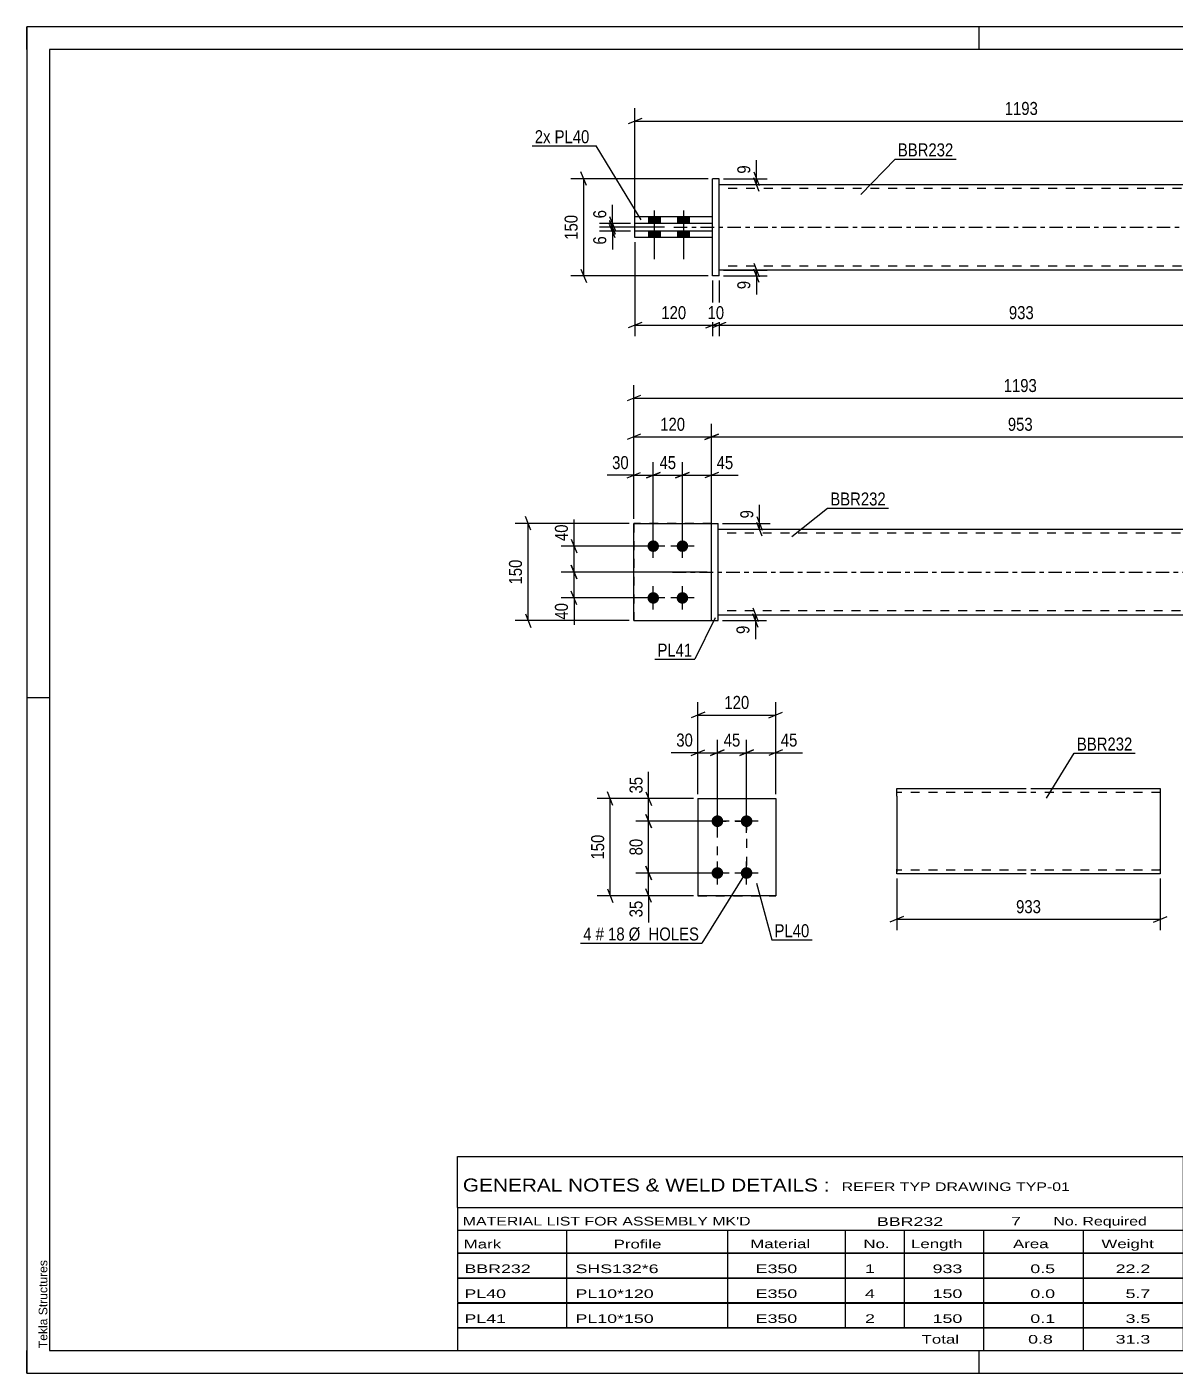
# Model space of a CAD drawing. Header units: millimetres. Extents: x 0 to 420, y 0 to 297.
# Drawn here: x 0 to 253.2, y 0 to 297 of the extents above; entities that cross this region are included whole.
import ezdxf

# ---------------------------------------------------------------- set-up
doc = ezdxf.new("R2010")
doc.units = ezdxf.units.MM
doc.linetypes.add('DXK_LINE_DOT2', pattern=[3.9198, 1.9599, -1.9599])
doc.linetypes.add('DXK_LINE_DOT3', pattern=[5.9187, 2.979, -0.9799, 0.9799, -0.9799])
doc.styles.add('Arial', font='ARIAL.TTF', dxfattribs={"height": 0.2})
doc.styles.add('Arial Narrow', font='ARIALN.TTF', dxfattribs={"height": 0.2})

# ---------------------------------------------------------------- blocks, each defined once
blk = doc.blocks.new('Unknown-581632558-1163')
at = {"color": 5, "linetype": 'Continuous'}
for p, q in [((420, 297), (0, 297)), ((0, 297), (0, 0)), ((0, 292), (0, 297)), ((210, 292), (210, 297)), ((415, 292), (5, 292)), ((5, 292), (5, 5)), ((5, 149), (0, 149)), ((0, 0), (0, 5)), ((5, 5), (415, 5)), ((210, 0), (210, 5)), ((0, 0), (420, 0))]:
    blk.add_line(p, q, dxfattribs=at)
at = {"color": 174, "linetype": 'Continuous', "style": 'Arial'}
blk.add_text('Tekla Structures', height=1.9102, rotation=90, dxfattribs=at).set_placement((4.5, 5.5))
blk = doc.blocks.new('Part-581632558-1810 - 1791')
at = {"color": 2, "linetype": 'Continuous'}
for p, q in [((152.43, 186.16), (285.77, 186.16)), ((152.43, 167.3), (285.77, 167.3))]:
    blk.add_line(p, q, dxfattribs=at)
at = {"color": 7, "linetype": 'DXK_LINE_DOT2'}
for p, q in [((152.43, 167.3), (152.43, 186.16)), ((285.77, 185.3), (152.43, 185.3)), ((285.77, 167.3), (285.77, 186.16)), ((285.77, 168.16), (152.43, 168.16))]:
    blk.add_line(p, q, dxfattribs=at)
at = {"color": 7, "linetype": 'DXK_LINE_DOT3'}
blk.add_line((142.43, 176.73), (295.77, 176.73), dxfattribs=at)
blk = doc.blocks.new('Bolt-581632558-1799 - 1791')
at = {"linetype": 'Continuous'}
for points in [[(138.15, 181.16, -1), (138.15, 183.73, -1)], [(144.58, 181.16, -1), (144.58, 183.73, -1)], [(138.15, 169.73, -1), (138.15, 172.3, -1)], [(144.58, 169.73, -1), (144.58, 172.3, -1)]]:
    blk.add_hatch(color=1, dxfattribs=at).paths.add_polyline_path(points)
at = {"color": 1, "linetype": 'Continuous'}
for p, q in [((138.15, 179.88), (138.15, 185.02)), ((144.58, 179.88), (144.58, 185.02)), ((140.72, 182.45), (135.58, 182.45)), ((147.15, 182.45), (142.01, 182.45)), ((138.15, 168.45), (138.15, 173.59)), ((144.58, 168.45), (144.58, 173.59)), ((140.72, 171.02), (135.58, 171.02)), ((147.15, 171.02), (142.01, 171.02))]:
    blk.add_line(p, q, dxfattribs=at)
blk = doc.blocks.new('Part-581632558-1820 - 1791')
at = {"color": 2, "linetype": 'Continuous'}
for p, q in [((151.01, 166.02), (151.01, 187.45)), ((151.01, 187.45), (152.43, 187.45)), ((152.43, 166.02), (152.43, 187.45)), ((151.01, 166.02), (152.43, 166.02))]:
    blk.add_line(p, q, dxfattribs=at)
blk = doc.blocks.new('Part-581632558-1825 - 1791')
at = {"color": 7, "linetype": 'DXK_LINE_DOT2'}
for p, q in [((151.01, 187.45), (133.86, 187.45)), ((133.86, 187.45), (133.86, 166.02)), ((151.01, 166.02), (151.01, 187.45)), ((133.86, 166.02), (151.01, 166.02))]:
    blk.add_line(p, q, dxfattribs=at)
blk = doc.blocks.new('Part-581632558-1830 - 1791')
at = {"color": 2, "linetype": 'Continuous'}
for p, q in [((133.86, 166.02), (133.86, 187.45)), ((133.86, 187.45), (151.01, 187.45)), ((133.86, 166.02), (151.01, 166.02))]:
    blk.add_line(p, q, dxfattribs=at)
at = {"color": 7, "linetype": 'DXK_LINE_DOT2'}
blk.add_line((151.01, 166.02), (151.01, 187.45), dxfattribs=at)
blk = doc.blocks.new('Part-581632558-2156 - 2128')
at = {"color": 2, "linetype": 'Continuous'}
for p, q in [((152.67, 262.22), (286.01, 262.22)), ((286.01, 243.36), (152.67, 243.36))]:
    blk.add_line(p, q, dxfattribs=at)
at = {"color": 7, "linetype": 'DXK_LINE_DOT2'}
for p, q in [((152.67, 243.36), (152.67, 262.22)), ((286.01, 261.36), (152.67, 261.36)), ((286.01, 262.22), (286.01, 243.36)), ((286.01, 244.22), (152.67, 244.22))]:
    blk.add_line(p, q, dxfattribs=at)
at = {"color": 7, "linetype": 'DXK_LINE_DOT3'}
blk.add_line((142.67, 252.79), (296.01, 252.79), dxfattribs=at)
blk = doc.blocks.new('Part-581632558-2140 - 2128')
at = {"color": 2, "linetype": 'Continuous'}
for p, q in [((152.67, 263.51), (151.24, 263.51)), ((151.24, 242.08), (151.24, 263.51)), ((152.67, 242.08), (152.67, 263.51)), ((152.67, 242.08), (151.24, 242.08))]:
    blk.add_line(p, q, dxfattribs=at)
blk = doc.blocks.new('Part-581632558-2150 - 2128')
at = {"color": 2, "linetype": 'Continuous'}
for p, q in [((151.24, 251.94), (134.1, 251.94)), ((134.1, 250.51), (134.1, 251.94)), ((151.24, 250.51), (134.1, 250.51)), ((151.24, 250.51), (151.24, 251.94))]:
    blk.add_line(p, q, dxfattribs=at)
blk = doc.blocks.new('Part-581632558-2145 - 2128')
at = {"color": 2, "linetype": 'Continuous'}
for p, q in [((151.24, 255.08), (134.1, 255.08)), ((134.1, 253.65), (134.1, 255.08)), ((151.24, 253.65), (134.1, 253.65)), ((151.24, 253.65), (151.24, 255.08))]:
    blk.add_line(p, q, dxfattribs=at)
blk = doc.blocks.new('Bolt-581632558-2158 - 2128')
at = {"linetype": 'Continuous'}
for points in [[(137.1, 253.65), (139.67, 253.65), (139.67, 255.08), (137.1, 255.08)], [(137.1, 253.65), (139.67, 253.65), (139.67, 255.08), (137.1, 255.08)], [(143.53, 253.65), (146.1, 253.65), (146.1, 255.08), (143.53, 255.08)], [(143.53, 253.65), (146.1, 253.65), (146.1, 255.08), (143.53, 255.08)], [(137.1, 250.51), (139.67, 250.51), (139.67, 251.94), (137.1, 251.94)], [(137.1, 250.51), (139.67, 250.51), (139.67, 251.94), (137.1, 251.94)], [(143.53, 250.51), (146.1, 250.51), (146.1, 251.94), (143.53, 251.94)], [(143.53, 250.51), (146.1, 250.51), (146.1, 251.94), (143.53, 251.94)]]:
    blk.add_hatch(color=1, dxfattribs=at).paths.add_polyline_path(points)
at = {"color": 1, "linetype": 'Continuous'}
for p, q in [((138.38, 256.51), (138.38, 245.79)), ((138.38, 256.51), (138.38, 245.79)), ((144.81, 256.51), (144.81, 245.79)), ((144.81, 256.51), (144.81, 245.79)), ((137.1, 255.08), (137.1, 253.65)), ((137.1, 255.08), (137.1, 253.65)), ((139.67, 255.08), (139.67, 253.65)), ((139.67, 255.08), (139.67, 253.65)), ((143.53, 255.08), (143.53, 253.65)), ((143.53, 255.08), (143.53, 253.65)), ((146.1, 255.08), (146.1, 253.65)), ((146.1, 255.08), (146.1, 253.65)), ((137.1, 251.94), (137.1, 250.51)), ((137.1, 251.94), (137.1, 250.51)), ((139.67, 251.94), (139.67, 250.51)), ((139.67, 251.94), (139.67, 250.51)), ((143.53, 251.94), (143.53, 250.51)), ((143.53, 251.94), (143.53, 250.51)), ((146.1, 251.94), (146.1, 250.51)), ((146.1, 251.94), (146.1, 250.51))]:
    blk.add_line(p, q, dxfattribs=at)
blk = doc.blocks.new('Bolt-581632558-1444 - 1410')
at = {"linetype": 'Continuous'}
for points in [[(152.3, 123.05), (152.57, 123.02), (152.82, 122.93), (153.06, 122.8), (153.26, 122.62), (153.41, 122.4), (153.52, 122.16), (153.58, 121.89), (153.58, 121.63), (153.52, 121.36), (153.41, 121.12), (153.26, 120.9), (153.06, 120.72), (152.82, 120.59), (152.57, 120.5), (152.3, 120.47), (152.03, 120.5), (151.78, 120.59), (151.54, 120.72), (151.35, 120.9), (151.19, 121.12), (151.08, 121.36), (151.02, 121.63), (151.02, 121.89), (151.08, 122.16), (151.19, 122.4), (151.35, 122.62), (151.54, 122.8), (151.78, 122.93), (152.03, 123.02)], [(158.73, 123.05), (159, 123.02), (159.25, 122.93), (159.48, 122.8), (159.68, 122.62), (159.84, 122.4), (159.95, 122.16), (160.01, 121.89), (160.01, 121.63), (159.95, 121.36), (159.84, 121.12), (159.68, 120.9), (159.48, 120.72), (159.25, 120.59), (159, 120.5), (158.73, 120.47), (158.46, 120.5), (158.21, 120.59), (157.97, 120.72), (157.77, 120.9), (157.62, 121.12), (157.51, 121.36), (157.45, 121.63), (157.45, 121.89), (157.51, 122.16), (157.62, 122.4), (157.77, 122.62), (157.97, 122.8), (158.21, 122.93), (158.46, 123.02)], [(152.3, 111.62), (152.57, 111.59), (152.82, 111.51), (153.06, 111.37), (153.26, 111.19), (153.41, 110.97), (153.52, 110.73), (153.58, 110.47), (153.58, 110.2), (153.52, 109.93), (153.41, 109.69), (153.26, 109.47), (153.06, 109.29), (152.82, 109.16), (152.57, 109.07), (152.3, 109.05), (152.03, 109.07), (151.78, 109.16), (151.54, 109.29), (151.35, 109.47), (151.19, 109.69), (151.08, 109.93), (151.02, 110.2), (151.02, 110.47), (151.08, 110.73), (151.19, 110.97), (151.35, 111.19), (151.54, 111.37), (151.78, 111.51), (152.03, 111.59)], [(158.73, 111.62), (159, 111.59), (159.25, 111.51), (159.48, 111.37), (159.68, 111.19), (159.84, 110.97), (159.95, 110.73), (160.01, 110.47), (160.01, 110.2), (159.95, 109.93), (159.84, 109.69), (159.68, 109.47), (159.48, 109.29), (159.25, 109.16), (159, 109.07), (158.73, 109.05), (158.46, 109.07), (158.21, 109.16), (157.97, 109.29), (157.77, 109.47), (157.62, 109.69), (157.51, 109.93), (157.45, 110.2), (157.45, 110.47), (157.51, 110.73), (157.62, 110.97), (157.77, 111.19), (157.97, 111.37), (158.21, 111.51), (158.46, 111.59)]]:
    blk.add_hatch(color=1, dxfattribs=at).paths.add_polyline_path(points)
at = {"color": 1, "linetype": 'Continuous'}
for p, q in [((152.3, 119.19), (152.3, 124.33)), ((158.73, 119.19), (158.73, 124.33)), ((154.87, 121.76), (149.73, 121.76)), ((161.3, 121.76), (156.16, 121.76)), ((152.3, 107.76), (152.3, 112.9)), ((158.73, 107.76), (158.73, 112.9)), ((154.87, 110.33), (149.73, 110.33)), ((161.3, 110.33), (156.16, 110.33))]:
    blk.add_line(p, q, dxfattribs=at)
blk = doc.blocks.new('Part-581632558-1459 - 1410')
at = {"color": 2, "linetype": 'Continuous'}
for p, q in [((148.01, 126.76), (165.16, 126.76)), ((148.01, 126.76), (148.01, 105.33)), ((165.16, 126.76), (165.16, 126.76)), ((165.16, 126.76), (165.16, 105.33)), ((165.16, 105.33), (148.01, 105.33)), ((148.01, 105.33), (148.01, 105.33))]:
    blk.add_line(p, q, dxfattribs=at)
at = {"color": 7, "linetype": 'DXK_LINE_DOT2'}
for p, q in [((148.01, 126.76), (165.16, 126.76)), ((165.16, 126.76), (165.16, 126.76)), ((148.01, 105.33), (165.16, 105.33))]:
    blk.add_line(p, q, dxfattribs=at)
blk = doc.blocks.new('Part-581632558-1273 - 1255')
at = {"color": 2, "linetype": 'Continuous'}
for p, q in [((191.85, 127.26), (191.85, 128.98)), ((191.85, 128.98), (220.42, 128.98)), ((221.42, 128.98), (249.99, 128.98)), ((249.99, 128.98), (249.99, 128.85)), ((249.99, 128.85), (249.99, 127.26)), ((191.85, 127.26), (191.85, 111.18)), ((249.99, 127.26), (249.99, 110.12)), ((191.85, 110.25), (191.85, 111.18)), ((191.85, 110.12), (191.85, 110.25)), ((220.42, 110.12), (191.85, 110.12)), ((249.99, 110.12), (221.42, 110.12))]:
    blk.add_line(p, q, dxfattribs=at)
at = {"color": 7, "linetype": 'DXK_LINE_DOT2'}
for p, q in [((220.42, 128.12), (191.85, 128.12)), ((249.99, 128.12), (221.42, 128.12)), ((249.99, 128.47), (249.99, 127.26)), ((191.85, 111.18), (191.85, 110.62)), ((191.85, 110.98), (191.85, 111.04)), ((220.42, 110.98), (191.85, 110.98)), ((249.99, 110.98), (221.42, 110.98)), ((249.99, 111.04), (249.99, 111.18)), ((249.99, 110.98), (249.99, 111.04)), ((249.99, 110.98), (249.99, 111.04))]:
    blk.add_line(p, q, dxfattribs=at)
blk = doc.blocks.new('Rectangle-581632558-1568 - 1410')
at = {"color": 1, "linetype": 'DXK_LINE_DOT2'}
blk.add_lwpolyline([(152.3, 121.76), (158.73, 121.76), (158.73, 110.33), (152.3, 110.33), (152.3, 121.76)], close=True, dxfattribs=at)
blk = doc.blocks.new('StraightDimension-581632558-1869 - 1791')
at = {"color": 7, "linetype": 'Continuous'}
for p, q in [((120.07, 178.23), (121.27, 175.23)), ((150.01, 176.73), (117.82, 176.73)), ((120.67, 171.02), (120.67, 176.73)), ((121.27, 169.52), (120.07, 172.52)), ((137.15, 171.02), (117.82, 171.02))]:
    blk.add_line(p, q, dxfattribs=at)
at = {"color": 0}
blk.add_wipeout([(119.92, 170.49), (115.72, 170.49), (115.72, 165.64), (119.92, 165.64)], dxfattribs=at)
at = {"color": 7, "linetype": 'Continuous'}
blk.add_line((120.67, 171.02), (120.67, 165.11), dxfattribs=at)
blk.add_line((120.67, 171.02), (120.67, 165.11), dxfattribs=at)
at = {"color": 3, "style": 'Arial Narrow'}
blk.add_text('40', height=2.863, rotation=90.0002, dxfattribs=at).set_placement((119.32, 166.24))
blk = doc.blocks.new('StraightDimension-581632558-2023 - 1791')
at = {"color": 7, "linetype": 'Continuous'}
for p, q in [((133.86, 188.45), (133.86, 217.95)), ((304.34, 188.45), (304.34, 217.95)), ((135.36, 215.7), (132.36, 214.5)), ((133.86, 215.1), (304.34, 215.1)), ((302.84, 214.5), (305.84, 215.7))]:
    blk.add_line(p, q, dxfattribs=at)
at = {"color": 0}
blk.add_wipeout([(223.36, 215.85), (223.36, 220.05), (214.85, 220.05), (214.85, 215.85)], dxfattribs=at)
at = {"color": 3, "style": 'Arial Narrow'}
blk.add_text('1193', height=2.863, dxfattribs=at).set_placement((215.45, 216.45))
blk = doc.blocks.new('StraightDimension-581632558-1937 - 1791')
at = {"color": 7, "linetype": 'Continuous'}
for p, q in [((133.86, 188.45), (133.86, 200.95)), ((138.15, 183.45), (138.15, 200.95)), ((132.36, 197.5), (135.36, 198.7)), ((133.86, 198.1), (138.15, 198.1)), ((139.65, 198.7), (136.65, 197.5))]:
    blk.add_line(p, q, dxfattribs=at)
at = {"color": 0}
blk.add_wipeout([(133.34, 198.85), (133.34, 203.05), (128.48, 203.05), (128.48, 198.85)], dxfattribs=at)
at = {"color": 7, "linetype": 'Continuous'}
blk.add_line((133.86, 198.1), (127.96, 198.1), dxfattribs=at)
blk.add_line((133.86, 198.1), (127.96, 198.1), dxfattribs=at)
at = {"color": 3, "style": 'Arial Narrow'}
blk.add_text('30', height=2.863, dxfattribs=at).set_placement((129.08, 199.45))
blk = doc.blocks.new('StraightDimension-581632558-1988 - 1791')
at = {"color": 7, "linetype": 'Continuous'}
for p, q in [((133.86, 188.45), (133.86, 209.4)), ((151.01, 177.73), (151.01, 209.4)), ((135.36, 207.15), (132.36, 205.95)), ((133.86, 206.55), (151.01, 206.55)), ((149.51, 205.95), (152.51, 207.15))]:
    blk.add_line(p, q, dxfattribs=at)
at = {"color": 0}
blk.add_wipeout([(145.78, 207.3), (145.78, 211.5), (139.09, 211.5), (139.09, 207.3)], dxfattribs=at)
at = {"color": 3, "style": 'Arial Narrow'}
blk.add_text('120', height=2.863, dxfattribs=at).set_placement((139.69, 207.9))
blk = doc.blocks.new('StraightDimension-581632558-1924 - 1791')
at = {"color": 7, "linetype": 'Continuous'}
for p, q in [((138.15, 183.45), (138.15, 200.95)), ((144.58, 183.45), (144.58, 200.95)), ((136.65, 197.5), (139.65, 198.7)), ((138.15, 198.1), (144.58, 198.1)), ((146.08, 198.7), (143.08, 197.5))]:
    blk.add_line(p, q, dxfattribs=at)
at = {"color": 0}
blk.add_wipeout([(143.79, 198.85), (143.79, 203.05), (138.93, 203.05), (138.93, 198.85)], dxfattribs=at)
at = {"color": 3, "style": 'Arial Narrow'}
blk.add_text('45', height=2.863, dxfattribs=at).set_placement((139.53, 199.45))
blk = doc.blocks.new('StraightDimension-581632558-1860 - 1791')
at = {"color": 7, "linetype": 'Continuous'}
for p, q in [((153.43, 167.3), (163.11, 167.3)), ((160.11, 168.8), (161.31, 165.8)), ((161.31, 164.52), (160.11, 167.52)), ((160.71, 166.02), (160.71, 167.3)), ((153.43, 166.02), (163.11, 166.02))]:
    blk.add_line(p, q, dxfattribs=at)
at = {"color": 0}
blk.add_wipeout([(159.96, 165.49), (155.76, 165.49), (155.76, 162.47), (159.96, 162.47)], dxfattribs=at)
at = {"color": 7, "linetype": 'Continuous'}
blk.add_line((160.71, 166.02), (160.71, 161.94), dxfattribs=at)
blk.add_line((160.71, 166.02), (160.71, 161.94), dxfattribs=at)
at = {"color": 3, "style": 'Arial Narrow'}
blk.add_text('9', height=2.86, rotation=90.0002, dxfattribs=at).set_placement((159.36, 163.07))
blk = doc.blocks.new('StraightDimension-581632558-1878 - 1791')
at = {"color": 7, "linetype": 'Continuous'}
for p, q in [((137.15, 182.45), (117.82, 182.45)), ((120.07, 183.95), (121.27, 180.95)), ((120.67, 176.73), (120.67, 182.45)), ((121.27, 175.23), (120.07, 178.23)), ((150.01, 176.73), (117.82, 176.73))]:
    blk.add_line(p, q, dxfattribs=at)
at = {"color": 0}
blk.add_wipeout([(119.92, 187.83), (115.72, 187.83), (115.72, 182.97), (119.92, 182.97)], dxfattribs=at)
at = {"color": 7, "linetype": 'Continuous'}
blk.add_line((120.67, 182.45), (120.67, 188.35), dxfattribs=at)
blk.add_line((120.67, 182.45), (120.67, 188.35), dxfattribs=at)
at = {"color": 3, "style": 'Arial Narrow'}
blk.add_text('40', height=2.863, rotation=90.0002, dxfattribs=at).set_placement((119.32, 183.57))
blk = doc.blocks.new('StraightDimension-581632558-1888 - 1791')
at = {"color": 7, "linetype": 'Continuous'}
for p, q in [((132.86, 187.45), (107.69, 187.45)), ((111.14, 185.95), (109.94, 188.95)), ((110.54, 166.02), (110.54, 187.45)), ((109.94, 167.52), (111.14, 164.52)), ((132.86, 166.02), (107.69, 166.02))]:
    blk.add_line(p, q, dxfattribs=at)
at = {"color": 0}
blk.add_wipeout([(109.79, 180.08), (105.59, 180.08), (105.59, 173.39), (109.79, 173.39)], dxfattribs=at)
at = {"color": 3, "style": 'Arial Narrow'}
blk.add_text('150', height=2.863, rotation=90.0002, dxfattribs=at).set_placement((109.19, 173.99))
blk = doc.blocks.new('StraightDimension-581632558-1908 - 1791')
at = {"color": 7, "linetype": 'Continuous'}
for p, q in [((144.58, 183.45), (144.58, 200.95)), ((151.01, 188.45), (151.01, 200.95)), ((143.08, 197.5), (146.08, 198.7)), ((144.58, 198.1), (151.01, 198.1)), ((152.51, 198.7), (149.51, 197.5))]:
    blk.add_line(p, q, dxfattribs=at)
at = {"color": 0}
blk.add_wipeout([(156.39, 198.85), (156.39, 203.05), (151.53, 203.05), (151.53, 198.85)], dxfattribs=at)
at = {"color": 7, "linetype": 'Continuous'}
blk.add_line((151.01, 198.1), (156.91, 198.1), dxfattribs=at)
blk.add_line((151.01, 198.1), (156.91, 198.1), dxfattribs=at)
at = {"color": 3, "style": 'Arial Narrow'}
blk.add_text('45', height=2.863, dxfattribs=at).set_placement((152.13, 199.45))
blk = doc.blocks.new('StraightDimension-581632558-1973 - 1791')
at = {"color": 7, "linetype": 'Continuous'}
for p, q in [((151.01, 177.73), (151.01, 209.4)), ((287.2, 188.45), (287.2, 209.4)), ((152.51, 207.15), (149.51, 205.95)), ((151.01, 206.55), (287.2, 206.55)), ((285.7, 205.95), (288.7, 207.15))]:
    blk.add_line(p, q, dxfattribs=at)
at = {"color": 0}
blk.add_wipeout([(222.45, 207.3), (222.45, 211.5), (215.76, 211.5), (215.76, 207.3)], dxfattribs=at)
at = {"color": 3, "style": 'Arial Narrow'}
blk.add_text('953', height=2.863, dxfattribs=at).set_placement((216.36, 207.9))
blk = doc.blocks.new('StraightDimension-581632558-2089 - 1791')
at = {"color": 7, "linetype": 'Continuous'}
for p, q in [((153.43, 187.45), (163.96, 187.45)), ((160.96, 188.95), (162.16, 185.95)), ((162.16, 184.66), (160.96, 187.66)), ((161.56, 186.16), (161.56, 187.45)), ((153.43, 186.16), (163.96, 186.16))]:
    blk.add_line(p, q, dxfattribs=at)
at = {"color": 0}
blk.add_wipeout([(160.81, 191), (156.61, 191), (156.61, 187.97), (160.81, 187.97)], dxfattribs=at)
at = {"color": 7, "linetype": 'Continuous'}
blk.add_line((161.56, 187.45), (161.56, 191.53), dxfattribs=at)
blk.add_line((161.56, 187.45), (161.56, 191.53), dxfattribs=at)
at = {"color": 3, "style": 'Arial Narrow'}
blk.add_text('9', height=2.86, rotation=90.0002, dxfattribs=at).set_placement((160.21, 188.57))
blk = doc.blocks.new('StraightDimension-581632558-2214 - 2128')
at = {"color": 7, "linetype": 'Continuous'}
for p, q in [((160.3, 265.01), (161.5, 262.01)), ((153.67, 263.51), (163.3, 263.51)), ((153.67, 262.22), (163.3, 262.22)), ((161.5, 260.72), (160.3, 263.72)), ((160.9, 262.22), (160.9, 263.51))]:
    blk.add_line(p, q, dxfattribs=at)
at = {"color": 0}
blk.add_wipeout([(160.15, 267.06), (155.95, 267.06), (155.95, 264.03), (160.15, 264.03)], dxfattribs=at)
at = {"color": 7, "linetype": 'Continuous'}
blk.add_line((160.9, 263.51), (160.9, 267.58), dxfattribs=at)
blk.add_line((160.9, 263.51), (160.9, 267.58), dxfattribs=at)
at = {"color": 3, "style": 'Arial Narrow'}
blk.add_text('9', height=2.86, rotation=90.0002, dxfattribs=at).set_placement((159.55, 264.63))
blk = doc.blocks.new('StraightDimension-581632558-2273 - 2128')
at = {"color": 7, "linetype": 'Continuous'}
for p, q in [((152.67, 241.08), (152.67, 228.78)), ((286.01, 241.08), (286.01, 228.78)), ((154.17, 231.78), (151.17, 230.58)), ((284.51, 230.58), (287.51, 231.78)), ((152.67, 231.18), (286.01, 231.18))]:
    blk.add_line(p, q, dxfattribs=at)
at = {"color": 0}
blk.add_wipeout([(222.68, 231.93), (222.68, 236.13), (216, 236.13), (216, 231.93)], dxfattribs=at)
at = {"color": 3, "style": 'Arial Narrow'}
blk.add_text('933', height=2.863, dxfattribs=at).set_placement((216.6, 232.53))
blk = doc.blocks.new('StraightDimension-581632558-2162 - 2128')
at = {"color": 7, "linetype": 'Continuous'}
for p, q in [((133.1, 253.65), (126.28, 253.65)), ((140.6, 252.79), (126.28, 252.79)), ((128.53, 255.15), (129.73, 252.15)), ((129.73, 251.29), (128.53, 254.29)), ((129.13, 252.79), (129.13, 253.65))]:
    blk.add_line(p, q, dxfattribs=at)
at = {"color": 0}
blk.add_wipeout([(128.38, 257.2), (124.18, 257.2), (124.18, 254.17), (128.38, 254.17)], dxfattribs=at)
at = {"color": 7, "linetype": 'Continuous'}
blk.add_line((129.13, 253.65), (129.13, 257.73), dxfattribs=at)
blk.add_line((129.13, 253.65), (129.13, 257.73), dxfattribs=at)
at = {"color": 3, "style": 'Arial Narrow'}
blk.add_text('6', height=2.86, rotation=90.0002, dxfattribs=at).set_placement((127.78, 254.77))
blk = doc.blocks.new('StraightDimension-581632558-2174 - 2128')
at = {"color": 7, "linetype": 'Continuous'}
for p, q in [((140.6, 252.79), (126.28, 252.79)), ((128.53, 254.29), (129.73, 251.29)), ((129.73, 250.44), (128.53, 253.44)), ((129.13, 251.94), (129.13, 252.79)), ((133.1, 251.94), (126.28, 251.94))]:
    blk.add_line(p, q, dxfattribs=at)
at = {"color": 0}
blk.add_wipeout([(128.38, 251.41), (124.18, 251.41), (124.18, 248.38), (128.38, 248.38)], dxfattribs=at)
at = {"color": 7, "linetype": 'Continuous'}
blk.add_line((129.13, 251.94), (129.13, 247.86), dxfattribs=at)
blk.add_line((129.13, 251.94), (129.13, 247.86), dxfattribs=at)
at = {"color": 3, "style": 'Arial Narrow'}
blk.add_text('6', height=2.86, rotation=90.0002, dxfattribs=at).set_placement((127.78, 248.98))
blk = doc.blocks.new('StraightDimension-581632558-2254 - 2128')
at = {"color": 7, "linetype": 'Continuous'}
for p, q in [((134.1, 249.51), (134.1, 228.78)), ((151.24, 241.08), (151.24, 228.78)), ((135.6, 231.78), (132.6, 230.58)), ((149.74, 230.58), (152.74, 231.78)), ((134.1, 231.18), (151.24, 231.18))]:
    blk.add_line(p, q, dxfattribs=at)
at = {"color": 0}
blk.add_wipeout([(146.01, 231.93), (146.01, 236.13), (139.33, 236.13), (139.33, 231.93)], dxfattribs=at)
at = {"color": 3, "style": 'Arial Narrow'}
blk.add_text('120', height=2.863, dxfattribs=at).set_placement((139.93, 232.53))
blk = doc.blocks.new('StraightDimension-581632558-2264 - 2128')
at = {"color": 7, "linetype": 'Continuous'}
for p, q in [((151.24, 241.08), (151.24, 228.78)), ((152.67, 241.08), (152.67, 228.78)), ((149.74, 230.58), (152.74, 231.78)), ((154.17, 231.78), (151.17, 230.58)), ((151.24, 231.18), (152.67, 231.18))]:
    blk.add_line(p, q, dxfattribs=at)
at = {"color": 0}
blk.add_wipeout([(154.38, 231.93), (154.38, 236.13), (149.53, 236.13), (149.53, 231.93)], dxfattribs=at)
at = {"color": 3, "style": 'Arial Narrow'}
blk.add_text('10', height=2.863, dxfattribs=at).set_placement((150.13, 232.53))
blk = doc.blocks.new('StraightDimension-581632558-2282 - 2128')
at = {"color": 7, "linetype": 'Continuous'}
for p, q in [((135.6, 276.83), (132.6, 275.63)), ((134.1, 251.51), (134.1, 279.08)), ((134.1, 276.23), (304.58, 276.23)), ((303.08, 275.63), (306.08, 276.83)), ((304.58, 251.51), (304.58, 279.08))]:
    blk.add_line(p, q, dxfattribs=at)
at = {"color": 0}
blk.add_wipeout([(223.59, 276.98), (223.59, 281.18), (215.08, 281.18), (215.08, 276.98)], dxfattribs=at)
at = {"color": 3, "style": 'Arial Narrow'}
blk.add_text('1193', height=2.863, dxfattribs=at).set_placement((215.68, 277.58))
blk = doc.blocks.new('StraightDimension-581632558-2293 - 2128')
at = {"color": 7, "linetype": 'Continuous'}
for p, q in [((123.41, 262.01), (122.21, 265.01)), ((150.24, 263.51), (119.96, 263.51)), ((122.81, 242.08), (122.81, 263.51)), ((122.21, 243.58), (123.41, 240.58)), ((150.24, 242.08), (119.96, 242.08))]:
    blk.add_line(p, q, dxfattribs=at)
at = {"color": 0}
blk.add_wipeout([(122.06, 256.13), (117.86, 256.13), (117.86, 249.45), (122.06, 249.45)], dxfattribs=at)
at = {"color": 3, "style": 'Arial Narrow'}
blk.add_text('150', height=2.863, rotation=90.0002, dxfattribs=at).set_placement((121.46, 250.05))
blk = doc.blocks.new('StraightDimension-581632558-2304 - 2128')
at = {"color": 7, "linetype": 'Continuous'}
for p, q in [((160.3, 244.86), (161.5, 241.86)), ((161.5, 240.58), (160.3, 243.58)), ((153.67, 243.36), (163.3, 243.36)), ((153.67, 242.08), (163.3, 242.08)), ((160.9, 242.08), (160.9, 243.36))]:
    blk.add_line(p, q, dxfattribs=at)
at = {"color": 0}
blk.add_wipeout([(160.15, 241.55), (155.95, 241.55), (155.95, 238.53), (160.15, 238.53)], dxfattribs=at)
at = {"color": 7, "linetype": 'Continuous'}
blk.add_line((160.9, 242.08), (160.9, 238), dxfattribs=at)
blk.add_line((160.9, 242.08), (160.9, 238), dxfattribs=at)
at = {"color": 3, "style": 'Arial Narrow'}
blk.add_text('9', height=2.86, rotation=90.0002, dxfattribs=at).set_placement((159.55, 239.13))
blk = doc.blocks.new('StraightDimension-581632558-1474 - 1410')
at = {"color": 7, "linetype": 'Continuous'}
for p, q in [((136.53, 123.26), (137.73, 120.26)), ((151.3, 121.76), (134.28, 121.76)), ((137.13, 110.33), (137.13, 121.76)), ((151.3, 110.33), (134.28, 110.33)), ((137.73, 108.83), (136.53, 111.83))]:
    blk.add_line(p, q, dxfattribs=at)
at = {"color": 0}
blk.add_wipeout([(136.38, 118.47), (132.18, 118.47), (132.18, 113.62), (136.38, 113.62)], dxfattribs=at)
at = {"color": 3, "style": 'Arial Narrow'}
blk.add_text('80', height=2.863, rotation=90.0002, dxfattribs=at).set_placement((135.78, 114.22))
blk = doc.blocks.new('StraightDimension-581632558-1484 - 1410')
at = {"color": 7, "linetype": 'Continuous'}
for p, q in [((136.53, 128.26), (137.73, 125.26)), ((147.01, 126.76), (134.28, 126.76)), ((137.13, 121.76), (137.13, 126.76)), ((137.73, 120.26), (136.53, 123.26)), ((151.3, 121.76), (134.28, 121.76))]:
    blk.add_line(p, q, dxfattribs=at)
at = {"color": 0}
blk.add_wipeout([(136.38, 132.14), (132.18, 132.14), (132.18, 127.28), (136.38, 127.28)], dxfattribs=at)
at = {"color": 7, "linetype": 'Continuous'}
blk.add_line((137.13, 126.76), (137.13, 132.67), dxfattribs=at)
blk.add_line((137.13, 126.76), (137.13, 132.67), dxfattribs=at)
at = {"color": 3, "style": 'Arial Narrow'}
blk.add_text('35', height=2.863, rotation=90.0002, dxfattribs=at).set_placement((135.78, 127.88))
blk = doc.blocks.new('StraightDimension-581632558-1461 - 1410')
at = {"color": 7, "linetype": 'Continuous'}
for p, q in [((151.3, 110.33), (134.28, 110.33)), ((136.53, 111.83), (137.73, 108.83)), ((137.13, 105.33), (137.13, 110.33)), ((147.01, 105.33), (134.28, 105.33)), ((137.73, 103.83), (136.53, 106.83))]:
    blk.add_line(p, q, dxfattribs=at)
at = {"color": 0}
blk.add_wipeout([(136.38, 104.81), (132.18, 104.81), (132.18, 99.95), (136.38, 99.95)], dxfattribs=at)
at = {"color": 7, "linetype": 'Continuous'}
blk.add_line((137.13, 105.33), (137.13, 99.42), dxfattribs=at)
blk.add_line((137.13, 105.33), (137.13, 99.42), dxfattribs=at)
at = {"color": 3, "style": 'Arial Narrow'}
blk.add_text('35', height=2.863, rotation=90.0002, dxfattribs=at).set_placement((135.78, 100.55))
blk = doc.blocks.new('StraightDimension-581632558-1498 - 1410')
at = {"color": 7, "linetype": 'Continuous'}
for p, q in [((129.26, 125.26), (128.06, 128.26)), ((147.01, 126.76), (125.81, 126.76)), ((128.66, 105.33), (128.66, 126.76)), ((147.01, 105.33), (125.81, 105.33)), ((128.06, 106.83), (129.26, 103.83))]:
    blk.add_line(p, q, dxfattribs=at)
at = {"color": 0}
blk.add_wipeout([(127.91, 119.39), (123.71, 119.39), (123.71, 112.7), (127.91, 112.7)], dxfattribs=at)
at = {"color": 3, "style": 'Arial Narrow'}
blk.add_text('150', height=2.863, rotation=90.0002, dxfattribs=at).set_placement((127.31, 113.3))
blk = doc.blocks.new('StraightDimension-581632558-1515 - 1410')
at = {"color": 7, "linetype": 'Continuous'}
for p, q in [((148.01, 127.76), (148.01, 139.73)), ((152.3, 122.76), (152.3, 139.73)), ((146.51, 136.28), (149.51, 137.48)), ((148.01, 136.88), (152.3, 136.88)), ((153.8, 137.48), (150.8, 136.28))]:
    blk.add_line(p, q, dxfattribs=at)
at = {"color": 0}
blk.add_wipeout([(147.49, 137.63), (147.49, 141.83), (142.63, 141.83), (142.63, 137.63)], dxfattribs=at)
at = {"color": 7, "linetype": 'Continuous'}
blk.add_line((148.01, 136.88), (142.11, 136.88), dxfattribs=at)
blk.add_line((148.01, 136.88), (142.11, 136.88), dxfattribs=at)
at = {"color": 3, "style": 'Arial Narrow'}
blk.add_text('30', height=2.863, dxfattribs=at).set_placement((143.23, 138.23))
blk = doc.blocks.new('StraightDimension-581632558-1528 - 1410')
at = {"color": 7, "linetype": 'Continuous'}
for p, q in [((152.3, 122.76), (152.3, 139.73)), ((158.73, 122.76), (158.73, 139.73)), ((150.8, 136.28), (153.8, 137.48)), ((152.3, 136.88), (158.73, 136.88)), ((160.23, 137.48), (157.23, 136.28))]:
    blk.add_line(p, q, dxfattribs=at)
at = {"color": 0}
blk.add_wipeout([(157.94, 137.63), (157.94, 141.83), (153.09, 141.83), (153.09, 137.63)], dxfattribs=at)
at = {"color": 3, "style": 'Arial Narrow'}
blk.add_text('45', height=2.863, dxfattribs=at).set_placement((153.69, 138.23))
blk = doc.blocks.new('StraightDimension-581632558-1538 - 1410')
at = {"color": 7, "linetype": 'Continuous'}
for p, q in [((158.73, 122.76), (158.73, 139.73)), ((165.16, 127.76), (165.16, 139.73)), ((157.23, 136.28), (160.23, 137.48)), ((158.73, 136.88), (165.16, 136.88)), ((166.66, 137.48), (163.66, 136.28))]:
    blk.add_line(p, q, dxfattribs=at)
at = {"color": 0}
blk.add_wipeout([(170.54, 137.63), (170.54, 141.83), (165.68, 141.83), (165.68, 137.63)], dxfattribs=at)
at = {"color": 7, "linetype": 'Continuous'}
blk.add_line((165.16, 136.88), (171.06, 136.88), dxfattribs=at)
blk.add_line((165.16, 136.88), (171.06, 136.88), dxfattribs=at)
at = {"color": 3, "style": 'Arial Narrow'}
blk.add_text('45', height=2.863, dxfattribs=at).set_placement((166.28, 138.23))
blk = doc.blocks.new('StraightDimension-581632558-1552 - 1410')
at = {"color": 7, "linetype": 'Continuous'}
for p, q in [((149.51, 145.78), (146.51, 144.58)), ((148.01, 127.76), (148.01, 148.03)), ((163.66, 144.58), (166.66, 145.78)), ((165.16, 127.76), (165.16, 148.03)), ((148.01, 145.18), (165.16, 145.18))]:
    blk.add_line(p, q, dxfattribs=at)
at = {"color": 0}
blk.add_wipeout([(159.93, 145.93), (159.93, 150.13), (153.24, 150.13), (153.24, 145.93)], dxfattribs=at)
at = {"color": 3, "style": 'Arial Narrow'}
blk.add_text('120', height=2.863, dxfattribs=at).set_placement((153.84, 146.53))
blk = doc.blocks.new('StraightDimension-581632558-1353 - 1255')
at = {"color": 7, "linetype": 'Continuous'}
for p, q in [((191.85, 109.12), (191.85, 97.72)), ((249.99, 109.12), (249.99, 97.72)), ((193.35, 100.72), (190.35, 99.52)), ((191.85, 100.12), (249.99, 100.12)), ((248.49, 99.52), (251.49, 100.72))]:
    blk.add_line(p, q, dxfattribs=at)
at = {"color": 0}
blk.add_wipeout([(224.26, 100.87), (224.26, 105.07), (217.58, 105.07), (217.58, 100.87)], dxfattribs=at)
at = {"color": 3, "style": 'Arial Narrow'}
blk.add_text('933', height=2.863, dxfattribs=at).set_placement((218.18, 101.47))
blk = doc.blocks.new('Unknown-581632558-3393')
at = {"color": 7, "linetype": 'Continuous'}
for p, q in [((95, 47.75), (255, 47.75)), ((95, 36.5), (95, 47.75)), ((255, 47.75), (255, 36.5)), ((95, 36.5), (255, 36.5)), ((95, 36.5), (95, 31.5)), ((255, 36.5), (255, 31.5)), ((95, 31.5), (255, 31.5)), ((95, 31.5), (95, 26.5)), ((119, 31.5), (119, 26.5)), ((154.5, 31.5), (154.5, 26.5)), ((180.5, 31.5), (180.5, 26.5)), ((193.5, 31.5), (193.5, 26.5)), ((211, 31.5), (211, 26.5)), ((233, 31.5), (233, 26.5)), ((255, 31.5), (255, 26.5)), ((95, 26.5), (255, 26.5)), ((95, 26.45), (95, 21.05)), ((95, 26.45), (255, 26.45)), ((119, 26.5), (119, 21)), ((154.5, 26.5), (154.5, 21)), ((180.5, 26.5), (180.5, 21)), ((193.5, 26.5), (193.5, 21)), ((211, 26.5), (211, 21)), ((233, 26.5), (233, 21)), ((255, 26.45), (255, 21.05)), ((95, 21.05), (255, 21.05)), ((95, 20.95), (95, 15.55)), ((95, 20.95), (255, 20.95)), ((119, 21), (119, 15.5)), ((154.5, 21), (154.5, 15.5)), ((180.5, 21), (180.5, 15.5)), ((193.5, 21), (193.5, 15.5)), ((211, 21), (211, 15.5)), ((233, 21), (233, 15.5)), ((255, 20.95), (255, 15.55)), ((95, 15.55), (255, 15.55)), ((95, 15.45), (95, 10.05)), ((95, 15.45), (255, 15.45)), ((119, 15.5), (119, 10)), ((154.5, 15.5), (154.5, 10)), ((180.5, 15.5), (180.5, 10)), ((193.5, 15.5), (193.5, 10)), ((211, 15.5), (211, 10)), ((233, 15.5), (233, 10)), ((255, 15.45), (255, 10.05)), ((95, 10.05), (255, 10.05)), ((95, 10), (255, 10)), ((95, 10), (95, 5)), ((211, 10), (211, 5)), ((233, 10), (233, 5)), ((255, 10), (255, 5)), ((95, 5), (255, 5))]:
    blk.add_line(p, q, dxfattribs=at)
at = {"color": 7, "style": 'Arial Narrow'}
for s, height, width, p in [('GENERAL NOTES & WELD DETAILS :', 2.8633, 1.4, (96.15, 40.06)), ('REFER TYP DRAWING TYP-01', 1.9089, 1.6, (179.7, 40.16)), ("MATERIAL LIST FOR ASSEMBLY MK'D", 1.9089, 1.6, (96.15, 32.56)), ('BBR232', 1.909, 1.794707, (187.48, 32.47)), ('7', 1.91, 1.794707, (217.08, 32.56)), ('No. Required', 1.9089, 1.6, (226.41, 32.56)), ('Mark', 1.909, 1.7, (96.34, 27.5)), ('Profile', 1.909, 1.7, (129.41, 27.5)), ('Material', 1.909, 1.7, (159.54, 27.56)), ('No.', 1.909, 1.7, (184.5, 27.56)), ('Length', 1.909, 1.7, (195, 27.56)), ('Area', 1.909, 1.7, (217.5, 27.56)), ('Weight', 1.909, 1.7, (237, 27.56))]:
    blk.add_text(s, height=height, dxfattribs=dict(at, width=width)).set_placement(p)
at = {"color": 7, "linetype": 'Continuous', "style": 'Arial Narrow'}
for s, height, width, p in [('BBR232', 1.909, 1.794707, (96.5, 22.06)), ('SHS132*6', 1.909, 1.794707, (121, 22.06)), ('E350', 1.909, 1.794707, (160.74, 22.06)), ('1', 1.91, 1.794707, (184.86, 22.06)), ('933', 1.909, 1.794707, (199.77, 22.06)), ('0.5', 1.909, 1.794707, (221.32, 22.06)), ('22.2', 1.909, 1.794707, (240.14, 22.06)), ('PL40', 1.909, 1.794707, (96.5, 16.56)), ('PL10*120', 1.909, 1.794707, (121, 16.56)), ('E350', 1.909, 1.794707, (160.74, 16.56)), ('4', 1.91, 1.794707, (184.86, 16.56)), ('150', 1.909, 1.794707, (199.77, 16.56)), ('0.0', 1.909, 1.794707, (221.32, 16.56)), ('5.7', 1.909, 1.794707, (242.33, 16.56)), ('PL41', 1.909, 1.794707, (96.5, 11.06)), ('PL10*150', 1.909, 1.794707, (121, 11.06)), ('E350', 1.909, 1.794707, (160.74, 11.06)), ('2', 1.91, 1.794707, (184.86, 11.06)), ('150', 1.909, 1.794707, (199.77, 11.06)), ('0.1', 1.909, 1.794707, (221.32, 11.06)), ('3.5', 1.909, 1.794707, (242.33, 11.06)), ('Total', 1.909, 1.7, (197.33, 6.5)), ('0.8', 1.909, 1.794707, (220.83, 6.5)), ('31.3', 1.909, 1.794707, (240.14, 6.5))]:
    blk.add_text(s, height=height, dxfattribs=dict(at, width=width)).set_placement(p)
blk = doc.blocks.new('Mark-581632558-1806 - 1791')
at = {"color": 0}
blk.add_wipeout([(189.44, 191.42), (189.44, 194.42), (177.2, 194.42), (177.2, 191.42)], dxfattribs=at)
blk.add_wipeout([(189.44, 191.42), (189.44, 194.42), (177.2, 194.42), (177.2, 191.42)], dxfattribs=at)
at = {"color": 30, "linetype": 'Continuous'}
for p, q in [((168.7, 184.58), (176.6, 190.82)), ((176.6, 190.82), (190.04, 190.82))]:
    blk.add_line(p, q, dxfattribs=at)
at = {"color": 3, "style": 'Arial Narrow'}
blk.add_text('BBR232', height=2.863, dxfattribs=at).set_placement((177.2, 191.42))
blk = doc.blocks.new('Mark-581632558-1816 - 1791')
at = {"color": 0}
blk.add_wipeout([(146.75, 158.08), (146.75, 161.08), (139.08, 161.08), (139.08, 158.08)], dxfattribs=at)
blk.add_wipeout([(146.75, 158.08), (146.75, 161.08), (139.08, 161.08), (139.08, 158.08)], dxfattribs=at)
at = {"color": 30, "linetype": 'Continuous'}
for p in [(151.77, 166.64), (138.48, 157.48)]:
    blk.add_line(p, (147.35, 157.48), dxfattribs=at)
at = {"color": 3, "style": 'Arial Narrow'}
blk.add_text('PL41', height=2.863, dxfattribs=at).set_placement((139.08, 158.08))
blk = doc.blocks.new('Mark-581632558-2152 - 2128')
at = {"color": 0}
blk.add_wipeout([(204.34, 268.44), (204.34, 271.44), (192.1, 271.44), (192.1, 268.44)], dxfattribs=at)
blk.add_wipeout([(204.34, 268.44), (204.34, 271.44), (192.1, 271.44), (192.1, 268.44)], dxfattribs=at)
at = {"color": 30, "linetype": 'Continuous'}
for p, q in [((183.93, 260.01), (191.5, 267.84)), ((191.5, 267.84), (204.94, 267.84))]:
    blk.add_line(p, q, dxfattribs=at)
at = {"color": 3, "style": 'Arial Narrow'}
blk.add_text('BBR232', height=2.863, dxfattribs=at).set_placement((192.1, 268.44))
blk = doc.blocks.new('MarkSet-581632558-2335 - 2128')
at = {"color": 30, "linetype": 'Continuous'}
blk.add_line((135.48, 254.45), (125.56, 270.74), dxfattribs=at)
at = {"color": 0}
blk.add_wipeout([(115.49, 271.34), (115.49, 274.34), (112.02, 274.34), (112.02, 271.34)], dxfattribs=at)
blk.add_wipeout([(115.49, 271.34), (115.49, 274.34), (112.02, 274.34), (112.02, 271.34)], dxfattribs=at)
blk.add_wipeout([(124.06, 271.34), (124.06, 274.34), (116.39, 274.34), (116.39, 271.34)], dxfattribs=at)
blk.add_wipeout([(124.06, 271.34), (124.06, 274.34), (116.39, 274.34), (116.39, 271.34)], dxfattribs=at)
at = {"color": 30, "linetype": 'Continuous'}
blk.add_line((111.42, 270.74), (125.56, 270.74), dxfattribs=at)
at = {"color": 3, "style": 'Arial Narrow'}
for s, p in [('2x', (112.02, 271.34)), ('PL40', (116.39, 271.34))]:
    blk.add_text(s, height=2.863, dxfattribs=at).set_placement(p)
blk = doc.blocks.new('Mark-581632558-1440 - 1410')
at = {"color": 0}
blk.add_wipeout([(124.55, 95.44), (124.55, 98.44), (122.72, 98.44), (122.72, 95.44)], dxfattribs=at)
blk.add_wipeout([(124.55, 95.44), (124.55, 98.44), (122.72, 98.44), (122.72, 95.44)], dxfattribs=at)
blk.add_wipeout([(127.28, 95.44), (127.28, 98.44), (125.45, 98.44), (125.45, 95.44)], dxfattribs=at)
blk.add_wipeout([(127.28, 95.44), (127.28, 98.44), (125.45, 98.44), (125.45, 95.44)], dxfattribs=at)
at = {"color": 3, "style": 'Arial Narrow'}
blk.add_text('4', height=2.86, dxfattribs=at).set_placement((122.72, 95.44))
at = {"color": 0}
blk.add_wipeout([(131.83, 95.44), (131.83, 98.44), (128.18, 98.44), (128.18, 95.44)], dxfattribs=at)
blk.add_wipeout([(131.83, 95.44), (131.83, 98.44), (128.18, 98.44), (128.18, 95.44)], dxfattribs=at)
at = {"color": 3, "style": 'Arial Narrow'}
blk.add_text('#', height=2.86, dxfattribs=at).set_placement((125.45, 95.44))
at = {"color": 0}
blk.add_wipeout([(148.26, 95.44), (148.26, 98.44), (132.73, 98.44), (132.73, 95.44)], dxfattribs=at)
blk.add_wipeout([(148.26, 95.44), (148.26, 98.44), (132.73, 98.44), (132.73, 95.44)], dxfattribs=at)
at = {"color": 7, "linetype": 'Continuous'}
for p in [(158.78, 110.82), (122.12, 94.84)]:
    blk.add_line(p, (148.86, 94.84), dxfattribs=at)
at = {"color": 3, "style": 'Arial Narrow'}
for s, p in [('18', (128.18, 95.44)), ('Ø  HOLES', (132.73, 95.44))]:
    blk.add_text(s, height=2.863, dxfattribs=at).set_placement(p)
blk = doc.blocks.new('Mark-581632558-1455 - 1410')
at = {"color": 0}
blk.add_wipeout([(172.57, 96.16), (172.57, 99.16), (164.9, 99.16), (164.9, 96.16)], dxfattribs=at)
blk.add_wipeout([(172.57, 96.16), (172.57, 99.16), (164.9, 99.16), (164.9, 96.16)], dxfattribs=at)
at = {"color": 30, "linetype": 'Continuous'}
for p, q in [((160.95, 108.09), (164.3, 95.56)), ((164.3, 95.56), (173.17, 95.56))]:
    blk.add_line(p, q, dxfattribs=at)
at = {"color": 3, "style": 'Arial Narrow'}
blk.add_text('PL40', height=2.863, dxfattribs=at).set_placement((164.9, 96.16))
blk = doc.blocks.new('Mark-581632558-1268 - 1255')
at = {"color": 0}
blk.add_wipeout([(243.83, 137.35), (243.83, 140.35), (231.59, 140.35), (231.59, 137.35)], dxfattribs=at)
blk.add_wipeout([(243.83, 137.35), (243.83, 140.35), (231.59, 140.35), (231.59, 137.35)], dxfattribs=at)
at = {"color": 30, "linetype": 'Continuous'}
for p, q in [((224.87, 126.83), (230.99, 136.75)), ((230.99, 136.75), (244.43, 136.75))]:
    blk.add_line(p, q, dxfattribs=at)
at = {"color": 3, "style": 'Arial Narrow'}
blk.add_text('BBR232', height=2.863, dxfattribs=at).set_placement((231.59, 137.35))

msp = doc.modelspace()

# ---------------------------------------------------------------- block references
for name in ['Unknown-581632558-1163', 'Part-581632558-2156 - 2128', 'Part-581632558-2140 - 2128', 'Bolt-581632558-2158 - 2128', 'Part-581632558-2145 - 2128', 'Part-581632558-2150 - 2128', 'Part-581632558-1825 - 1791', 'Part-581632558-1830 - 1791', 'Part-581632558-1820 - 1791', 'Bolt-581632558-1799 - 1791', 'Part-581632558-1810 - 1791', 'Part-581632558-1273 - 1255', 'Part-581632558-1459 - 1410', 'Bolt-581632558-1444 - 1410', 'Rectangle-581632558-1568 - 1410', 'Unknown-581632558-3393']:
    msp.add_blockref(name, (0, 0))

# ---------------------------------------------------------------- next in the draw order: block references
for name in ['StraightDimension-581632558-2214 - 2128', 'StraightDimension-581632558-2162 - 2128', 'StraightDimension-581632558-2273 - 2128', 'StraightDimension-581632558-2023 - 1791', 'StraightDimension-581632558-1869 - 1791', 'StraightDimension-581632558-1860 - 1791', 'Mark-581632558-1268 - 1255', 'StraightDimension-581632558-1474 - 1410', 'Mark-581632558-1455 - 1410', 'StraightDimension-581632558-1353 - 1255']:
    msp.add_blockref(name, (0, 0))

# ---------------------------------------------------------------- next in the draw order: block references
for name in ['StraightDimension-581632558-2174 - 2128', 'StraightDimension-581632558-1937 - 1791', 'Mark-581632558-1816 - 1791', 'StraightDimension-581632558-1484 - 1410', 'StraightDimension-581632558-1461 - 1410']:
    msp.add_blockref(name, (0, 0))

# ---------------------------------------------------------------- next in the draw order: block references
for name in ['StraightDimension-581632558-2282 - 2128', 'StraightDimension-581632558-2254 - 2128', 'StraightDimension-581632558-1988 - 1791', 'StraightDimension-581632558-1498 - 1410']:
    msp.add_blockref(name, (0, 0))

# ---------------------------------------------------------------- next in the draw order: block references
for name in ['Mark-581632558-2152 - 2128', 'StraightDimension-581632558-2264 - 2128', 'StraightDimension-581632558-1924 - 1791', 'StraightDimension-581632558-1515 - 1410', 'Mark-581632558-1440 - 1410']:
    msp.add_blockref(name, (0, 0))

# ---------------------------------------------------------------- next in the draw order: block references
for name in ['StraightDimension-581632558-2293 - 2128', 'StraightDimension-581632558-2304 - 2128', 'StraightDimension-581632558-1878 - 1791', 'StraightDimension-581632558-1528 - 1410']:
    msp.add_blockref(name, (0, 0))

# ---------------------------------------------------------------- next in the draw order: block references
for name in ['MarkSet-581632558-2335 - 2128', 'StraightDimension-581632558-1908 - 1791', 'StraightDimension-581632558-1888 - 1791', 'StraightDimension-581632558-1538 - 1410']:
    msp.add_blockref(name, (0, 0))

# ---------------------------------------------------------------- next in the draw order: block references
for name in ['StraightDimension-581632558-1973 - 1791', 'StraightDimension-581632558-1552 - 1410']:
    msp.add_blockref(name, (0, 0))

# ---------------------------------------------------------------- next in the draw order: block references
for name in ['Mark-581632558-1806 - 1791', 'StraightDimension-581632558-2089 - 1791']:
    msp.add_blockref(name, (0, 0))

doc.saveas('drawing.dxf')
